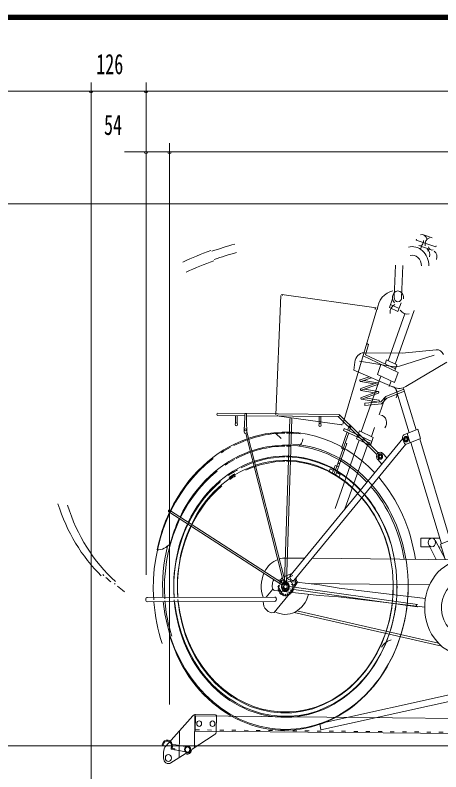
# Model space of a CAD drawing. Units: millimetres, scale not verified. Extents: x -5740 to 5856, y -4020 to 4020.
# Drawn here: x 2809 to 3791, y 2275 to 4020 of the extents above; entities that cross this region are included whole.
import ezdxf
from ezdxf.enums import TextEntityAlignment as Align

# ---------------------------------------------------------------- set-up
doc = ezdxf.new("R2010")
doc.units = ezdxf.units.MM
doc.header["$LTSCALE"] = 10
doc.linetypes.add('USER1', pattern=[3, 1, -2])
doc.linetypes.add('USER5', pattern=[25, 6, -5, 2, -5, 2, -5])
for name, color, linetype, lineweight in [('0-0_0', 7, 'Continuous', 18), ('0-3_2-03BODL', 2, 'Continuous', 18), ('0-9_2-F', 7, 'USER5', 9), ('0-A_F-F4PAPAER', 5, 'Continuous', 18), ('0-D_2ラック-9上ラック', 7, 'Continuous', 18), ('0-F_2ラック-F寸法', 3, 'Continuous', 18), ('1-1_2ラック-D上自転車１', 4, 'Continuous', 18)]:
    doc.layers.add(name, color=color, linetype=linetype, lineweight=lineweight)
doc.styles.add('ＭＳ ゴシック', font='')
doc.styles.get('ＭＳ ゴシック').set_extended_font_data('MS Gothic')

# ---------------------------------------------------------------- blocks, each defined once
blk = doc.blocks.new('ju')
at = {"layer": '1-1_2ラック-D上自転車１'}
for p, q in [((9610.36, 7468.48), (9521.05, 7460.52)), ((9521.05, 7460.52), (9420.48, 7461.36)), ((9604.76, 7455.72), (9513.78, 7430.93)), ((9396.07, 7439.66), (9393.72, 7421.58)), ((9494.45, 7429.73), (9409.05, 7441.95)), ((9530.72, 7383.51), (9638.13, 7439.54)), ((9393.72, 7421.58), (9499.44, 7381.63)), ((9410.78, 7398.99), (9434.19, 7406.29)), ((9440.25, 7403.99), (9411.92, 7395.16)), ((9411.06, 7395.1), (9447.06, 7389.63)), ((9455.36, 7392.22), (9412.25, 7378.77)), ((9413.38, 7374.95), (9456.5, 7388.39)), ((9456.21, 7392.28), (9420.22, 7397.75)), ((9448.52, 7369.42), (9412.53, 7374.88)), ((9456.82, 7372), (9413.71, 7358.56)), ((9414.85, 7354.74), (9457.96, 7368.18)), ((9421.69, 7377.54), (9457.25, 7372.13)), ((9538.84, 7276.98), (9503.37, 7380.38)), ((9524.6, 7378.88), (9557.28, 7283.6)), ((9414, 7354.67), (9458.58, 7347.9)), ((9459.15, 7351.86), (9423.15, 7357.32)), ((9107.08, 7316.46), (9036.25, 7317.05)), ((9036.29, 7322.05), (9353.82, 7319.41)), ((9082.66, 7316.66), (9082.52, 7299.11)), ((9087.4, 7299.07), (9087.54, 7316.62)), ((9106.88, 7291.41), (9107.1, 7318.96)), ((9111.99, 7318.92), (9111.77, 7291.37)), ((9353.78, 7314.41), (9111.97, 7316.42)), ((9302.35, 7297.28), (9302.49, 7314.83)), ((9307.37, 7314.79), (9307.23, 7297.24)), ((9454.32, 7226.61), (9352.9, 7314.42)), ((9355.38, 7318.82), (9457.48, 7230.43)), ((9105.89, 7288.97), (9105.81, 7278.97)), ((9112.61, 7279.43), (9212.89, 6933.71)), ((9112.73, 7288.91), (9112.65, 7278.91)), ((9561.89, 7285.26), (9525.01, 7272.01)), ((9569.17, 7264.03), (9561.89, 7285.26)), ((9209.15, 6932.57), (9109.68, 7275.47)), ((9522.55, 7264.08), (9225.44, 6946.46)), ((9522.02, 7265.63), (9526.07, 7253.84)), ((9526.17, 7259.45), (9526.22, 7265.07)), ((9530.91, 7256.59), (9526.17, 7259.45)), ((9526.22, 7265.07), (9531, 7267.85)), ((9535.7, 7259.37), (9530.91, 7256.59)), ((9531, 7267.85), (9535.75, 7265)), ((9532.3, 7250.78), (9569.17, 7264.03)), ((9541.51, 7254.09), (9534.23, 7275.32)), ((9535.75, 7265), (9535.7, 7259.37)), ((9566.87, 7263.2), (9647.12, 7029.22)), ((9236.03, 6936.09), (9530.16, 7250.53)), ((9624.08, 7020.94), (9543.82, 7254.92)), ((9458.35, 7219.48), (9458.4, 7225.11)), ((9458.4, 7225.11), (9463.18, 7227.88)), ((9463.18, 7227.88), (9467.92, 7225.03)), ((9467.92, 7225.03), (9467.88, 7219.4)), ((9469.91, 7229.49), (9480.5, 7219.12)), ((9456.37, 7215.02), (9466.95, 7204.65)), ((9463.09, 7216.63), (9458.35, 7219.48)), ((9467.88, 7219.4), (9463.09, 7216.63)), ((9204.13, 6926.51), (8907.76, 7094.81)), ((8909.65, 7098.31), (9206.02, 6930.01)), ((9569.49, 7014.09), (9569.65, 7034.09)), ((9569.65, 7034.09), (9619.71, 7033.68)), ((9609.9, 6984.8), (9590.45, 7018.8)), ((9634.36, 6984.58), (9607.17, 7029.15)), ((9593.25, 7013.9), (9569.49, 7014.09)), ((9616.59, 7013.7), (9623.99, 7013.64)), ((9264.13, 6987.82), (9214.43, 6988.26)), ((9688.3, 6984.11), (9284.26, 6987.65)), ((9232.2, 6953.69), (9209.6, 6945.07)), ((9180.35, 6931.77), (9179.37, 6921.82)), ((9208.03, 6936.43), (9191.74, 6938.12)), ((9205.93, 6943.67), (9199.94, 6937.27)), ((9212.23, 6936), (9304.68, 6926.4)), ((9239.58, 6933.16), (9242.79, 6943.31)), ((9277.12, 6929.26), (9592.87, 6926.5)), ((9180.7, 6916.7), (9163.43, 6898.24)), ((9302.22, 6901.53), (9185.92, 6913.6)), ((9304.68, 6926.4), (9355.05, 6918.66)), ((9355.05, 6918.66), (9581.88, 6895.12)), ((9185.83, 6898.29), (8851.75, 6897.55)), ((9184.08, 6862.48), (9227.83, 6909.25)), ((9353.07, 6898.76), (9302.22, 6901.53)), ((9579.91, 6875.22), (9353.07, 6898.76)), ((8851.79, 6887.55), (9185.87, 6888.29)), ((9624.65, 6784.8), (9236.76, 6862.62)), ((9244.31, 6866.2), (9616.36, 6791.56))]:
    blk.add_line(p, q, dxfattribs=at)
for points in [[(9422.83, 7340.12), (9422.47, 7345.11), (9464.77, 7348.32), (9477.91, 7360.88), (9524.97, 7377.79)], [(9526.59, 7373.07), (9480.49, 7356.51), (9466.85, 7343.47), (9422.83, 7340.12)], [(9649.43, 7030.05), (9621.77, 7020.12), (9633.96, 6984.59)]]:
    blk.add_lwpolyline(points, dxfattribs=at)
blk.add_lwpolyline([(9209.16, 6931.8), (9204.29, 6923.34), (9209.02, 6914.8), (9218.61, 6914.72), (9223.48, 6923.18), (9218.75, 6931.72)], close=True, dxfattribs=at)
for centre, major_axis, start_param, end_param in [((9612.06, 7448.55), (-0.01, 20), 5.1675937, 6.369694), ((9420.28, 7436.36), (-0.01, 25), 6.2747571, 7.7211982), ((9501.21, 7479.25), (-0.02, 50), 3.0023367, 3.4015304), ((9411.35, 7397.07), (0, 2), 0.2953195, 3.4369118), ((9455.93, 7390.3), (0, 2), 3.4369121, 6.5785048), ((9512.97, 7419.15), (-0.01, 40), 2.7876124, 3.6126871), ((9412.81, 7376.86), (0, 2), 0.2953195, 3.4369118), ((9457.4, 7370.09), (0, 2), 3.4369121, 6.5785048), ((9414.28, 7356.65), (0, 2), 0.2953195, 3.4369118), ((9458.86, 7349.88), (0, 2), 2.9938889, 6.1354815), ((9036.27, 7319.55), (0, 2.5), 6.2748114, 9.4164038), ((9109.54, 7318.94), (0, 2.5), 4.7040151, 7.8456075), ((9353.8, 7316.91), (0, 2.5), 3.1332188, 6.2748114), ((9213.88, 6923.26), (-0.11, 355.2), 5.5403662, 6.5658281), ((9109.23, 7278.94), (0, 3.5), 1.5623825, 4.7039752), ((9109.31, 7288.94), (0, 3.5), 0.7871891, 1.5623823), ((9109.31, 7288.94), (0, 3.5), 4.7039752, 5.4791684), ((9213.88, 6923.26), (-0.11, 355.2), 0.293904, 1.0583151), ((9213.88, 6923.26), (-0.1, 325.2), 5.5423156, 6.5653099), ((9526.63, 7267.29), (0, 5), 0.3373721, 1.9081682), ((9530.68, 7255.5), (0, 5), 1.9081684, 3.4789647), ((9213.88, 6923.26), (-0.1, 325.2), 0.2944249, 1.0577913), ((9213.88, 6923.26), (-0.09, 300.2), 5.5442371, 6.564798), ((9213.88, 6923.26), (-0.09, 290.2), 5.5450965, 6.5645666), ((9463.14, 7222.25), (0, 10.02), 5.5192252, 8.6608176), ((9213.88, 6923.26), (-0.09, 300.2), 0.2949373, 1.0572853), ((9213.88, 6923.26), (-0.09, 290.2), 0.295165, 1.0570538), ((9213.88, 6923.26), (-0.11, 355.2), 4.8875815, 5.4981333), ((9213.88, 6923.26), (-0.1, 325.2), 4.9047826, 5.4961862), ((9213.88, 6923.26), (-0.09, 290.2), 4.9294485, 5.4934022), ((9213.88, 6923.26), (-0.09, 300.2), 4.9218012, 5.4942653), ((9213.88, 6923.26), (-0.11, 355.2), 1.0695768, 1.3327696), ((8908.71, 7096.56), (0, 2), 5.7762413, 8.917834), ((9213.88, 6923.26), (-0.1, 325.2), 1.0700975, 1.2635865), ((9213.88, 6923.26), (-0.09, 300.2), 1.0706101, 1.6557322), ((9213.88, 6923.26), (-0.09, 290.2), 1.0708378, 1.6585993), ((8876.99, 7055.68), (-0.01, 48.78), 3.1330404, 3.9358596), ((9213.88, 6923.26), (-0.1, 330.2), 1.287103, 1.6481693), ((9687.38, 6874.12), (-0.03, 110), 3.7849415, 9.8689343), ((9213.88, 6923.26), (-0.02, 65), 0.3190487, 1.0331733), ((9213.88, 6923.26), (-0.02, 65), 6.274759, 6.540686), ((9213.88, 6923.26), (-0.02, 65), 1.0947216, 1.9658874), ((9235.2, 6946.05), (0, 10), 1.5295809, 3.2257051), ((9687.38, 6874.12), (-0.02, 65), 3.8645758, 9.7893068), ((9187.65, 6931.01), (0, 7.5), 0.4608898, 1.4694041), ((9213.88, 6923.26), (-0.09, 290.2), 4.6454993, 4.726134), ((9213.88, 6923.26), (-0.09, 300.2), 4.6443526, 4.7253835), ((9186.66, 6921.06), (0, 7.5), 1.4694044, 3.0402007), ((9213.88, 6923.26), (-0.1, 330.2), 4.641323, 4.7233979), ((8851.77, 6892.55), (0, 5), 0.0036863, 3.1452787), ((9185.85, 6893.29), (0, 5), 3.1452789, 6.2868716), ((9213.88, 6923.26), (-0.02, 65), 2.6904251, 4.4175218), ((9213.88, 6923.26), (-0.1, 330.2), 1.6785802, 4.3511729), ((9213.88, 6923.26), (-0.09, 300.2), 1.6892113, 4.3342685), ((9213.88, 6923.26), (-0.09, 290.2), 1.6932444, 4.3278407), ((9180.1, 6887.14), (-0.01, 25), 1.5272283, 3.3049517), ((9213.88, 6923.26), (-0.09, 290.2), 4.3453595, 4.5765677), ((9213.88, 6923.26), (-0.09, 300.2), 4.3511849, 4.5777182), ((9213.88, 6923.26), (-0.1, 330.2), 4.3665106, 4.5807446)]:
    blk.add_ellipse(centre, major_axis=major_axis, ratio=0.97706, start_param=start_param, end_param=end_param, dxfattribs=at)
for centre, major_axis in [((9084.94, 7296.64), (0, 3.5)), ((9304.77, 7294.81), (0, 3.5)), ((9109.27, 7283.94), (0, 2.5)), ((9530.96, 7262.22), (0, 6.37)), ((9530.96, 7262.22), (0, 3)), ((9463.14, 7222.25), (0, 6.37)), ((9463.14, 7222.25), (0, 3)), ((9598.88, 7023.85), (0, 10)), ((9213.88, 6923.26), (0, 10.5)), ((9213.88, 6923.26), (0, 5))]:
    blk.add_ellipse(centre, major_axis=major_axis, ratio=0.97706, dxfattribs=at)
blk = doc.blocks.new('akyg')
at = {"layer": '0-D_2ラック-9上ラック'}
for p, q in [((10727.37, 6883.01), (9303.99, 6606.43)), ((10730.23, 6868.29), (9306.85, 6591.7)), ((8977.47, 6624.02), (8977.18, 6589.02)), ((8977.47, 6624.02), (10689.41, 6609.77)), ((9303.99, 6606.43), (9306.85, 6591.7)), ((8977.18, 6589.02), (10727.12, 6574.45)), ((8890.68, 6557.28), (8892.16, 6557.05)), ((8914.37, 6553.49), (8913.73, 6549.54)), ((8955.88, 6540.76), (8915.39, 6547.25)), ((8955.32, 6553), (8916.4, 6559.24)), ((8916.84, 6553.09), (8916.6, 6551.61)), ((8922.7, 6548.61), (8918.26, 6549.32)), ((8923.53, 6547.46), (8923.45, 6546.97))]:
    blk.add_line(p, q, dxfattribs=at)
at = {"layer": '0-D_2ラック-9上ラック', "color": 3}
for p, q in [((8899.75, 6554.77), (8970.54, 6624.39)), ((8975.59, 6627.07), (8974.95, 6550.84)), ((9030.5, 6626.82), (8977.64, 6627.26)), ((9032.18, 6588.99), (9032.48, 6624.81)), ((8935.27, 6589.71), (8934.76, 6528.08)), ((9027.11, 6580.37), (8968.7, 6547.29)), ((8893.66, 6527.21), (8893.77, 6540.68)), ((8950.2, 6536.82), (8913.07, 6515.79))]:
    blk.add_line(p, q, dxfattribs=at)
at = {"layer": '0-D_2ラック-9上ラック', "linetype": 'USER1'}
for p, q in [((8977.2, 6592.02), (10727.14, 6577.45)), ((8957.77, 6552.61), (8955.32, 6553))]:
    blk.add_line(p, q, dxfattribs=at)
at = {"layer": '0-D_2ラック-9上ラック', "color": 3}
for centre, radius in [((8987.32, 6606.43), 6.5), ((9022.32, 6606.14), 6.5), ((8956.83, 6546.68), 8), ((8906.66, 6527.1), 8)]:
    blk.add_circle(centre, radius, dxfattribs=at)
at = {"layer": '0-D_2ラック-9上ラック'}
blk.add_circle((8956.83, 6546.68), 6, dxfattribs=at)
at = {"layer": '0-D_2ラック-9上ラック', "color": 3}
for centre, radius, start, end in [((8977.56, 6617.26), 10, 89.52317, 134.52317), ((9030.48, 6624.82), 2, 359.52317, 89.52317), ((9022.18, 6589.07), 10, 299.52317, 359.52317), ((8913.77, 6540.51), 20, 134.52317, 179.52317), ((8956.83, 6546.68), 10.5, 247.57217, 351.47417), ((8970.18, 6544.68), 3, 119.52317, 171.47417), ((8906.66, 6527.1), 13, 179.52317, 299.52317), ((8951.68, 6534.21), 3, 67.57217, 119.52317)]:
    blk.add_arc(centre, radius, start, end, dxfattribs=at)
at = {"layer": '0-D_2ラック-9上ラック'}
for centre, radius, start, end in [((8903.51, 6555.23), 13.5, 350.89625, 168.69225), ((8903.51, 6555.23), 11, 350.89625, 168.40425), ((8890.76, 6557.78), 0.5, 168.69225, 260.89625), ((8892.24, 6557.54), 0.5, 260.89625, 348.40425), ((8915.71, 6549.22), 2, 170.89625, 260.89625), ((8918.57, 6551.3), 2, 170.89625, 260.89625), ((8922.46, 6547.13), 1, 260.89625, 350.89625), ((8922.54, 6547.62), 1, 350.89625, 80.89625)]:
    blk.add_arc(centre, radius, start, end, dxfattribs=at)
blk = doc.blocks.new('jurr')
at = {"layer": '1-1_2ラック-D上自転車１', "color": 7}
for p, q in [((13651.64, 9353.48), (13675.19, 9346.83)), ((13672.75, 9318.99), (13639.78, 9328.3)), ((13646.85, 9326.31), (13645.56, 9321.55)), ((13664.4, 9316.23), (13665.68, 9320.99)), ((13577.68, 9208.37), (13579.56, 9282.08)), ((13599.09, 9281.56), (13597.21, 9207.85)), ((13272.16, 8932.79), (13279.57, 9207.84)), ((13530.92, 9182.99), (13282.27, 9210.26)), ((13565.41, 9184.71), (13573.13, 9204.93)), ((13588.16, 9175.62), (13595.88, 9195.84)), ((13532.98, 9179.73), (13448.73, 8913.86)), ((13588.16, 9175.62), (13565.41, 9184.71)), ((13590.82, 9182.6), (13568.07, 9191.7)), ((13583.08, 9054.35), (13630.45, 9178.46)), ((13606.56, 9170.85), (13564.88, 9061.63)), ((13537.01, 9029.83), (13545.9, 9053.11)), ((13546.11, 9026.19), (13496.88, 8897.2)), ((13568.65, 9002.78), (13573.41, 9015.27)), ((13543.3, 8936.37), (13558.66, 8976.62)), ((13446.15, 8912.14), (13274.35, 8930.24)), ((13308.79, 8923.88), (13302.27, 8546.17)), ((13307.16, 8546.09), (13313.67, 8923.8)), ((13524.18, 8886.29), (13532.1, 8907.02)), ((13286.9, 8878.15), (13272.42, 8889.61)), ((13464.25, 8894.14), (13427.22, 8797.13)), ((13445.48, 8858.7), (13459.7, 8895.96)), ((13492.05, 8877.66), (13431.51, 8719.03)), ((13456.71, 8716.36), (13514.8, 8868.57)), ((13445.48, 8858.7), (13454.58, 8855.06)), ((13442.14, 8822.46), (13437.59, 8824.28)), ((13308.78, 8556.94), (13323.9, 8562.71)), ((13284.7, 8538.18), (13299.84, 8516.08)), ((13314.19, 8532.38), (13651.84, 8495.86)), ((13652.35, 8500.83), (13314.7, 8537.35)), ((13329.57, 8537.49), (13336.85, 8549.58)), ((13325.64, 8531.14), (13323.23, 8530.1))]:
    blk.add_line(p, q, dxfattribs=at)
for points in [[(13685.42, 9328.38), (13684.76, 9325.97), (13632.96, 9340.6), (13633.61, 9343.02)], [(13584.08, 9043.22), (13504.89, 9074.88), (13512.44, 9098.7), (13507.88, 9100.52)], [(13498.82, 9071.93), (13591.4, 9034.92), (13582.51, 9011.64), (13537.01, 9029.83)], [(13556.78, 9054.13), (13560.33, 9063.45), (13587.63, 9052.53), (13582.3, 9038.56)], [(13523.4, 8870.49), (13450.59, 8899.6), (13452.37, 8904.26), (13525.18, 8875.15)], [(13466.03, 8898.8), (13469.58, 8908.11), (13465.03, 8909.93), (13461.47, 8900.62)], [(13431.64, 8794.96), (13459.91, 8869.04), (13455.36, 8870.86)], [(13422.81, 8799.3), (13430.17, 8818.59), (13439.39, 8815.27)], [(13425.48, 8806.31), (13416.65, 8810.65), (13413.97, 8803.65), (13440.47, 8790.61)], [(13440.47, 8790.61), (13443.14, 8797.62), (13434.31, 8801.96)]]:
    blk.add_lwpolyline(points, dxfattribs=at)
for points in [[(13521.63, 8865.84), (13485.22, 8880.39), (13492.33, 8899.02), (13528.74, 8884.47)], [(13312.88, 8531.09), (13312.8, 8540.91), (13304.46, 8545.75), (13296.19, 8540.77), (13296.27, 8530.96), (13304.61, 8526.12)]]:
    blk.add_lwpolyline(points, close=True, dxfattribs=at)
for centre, major_axis, ratio, start_param, end_param in [((13647.74, 9339.02), (0, 15), 0.97706, 4.9813714, 6.5521677), ((13642.38, 9337.94), (0, 10), 0.97706, 3.4105524, 4.9813487), ((13671.29, 9332.37), (0, 15), 0.97706, 0.2689824, 1.8397784), ((13395.03, 8354.98), (0.3, 1000), 0.97706, 0.2470742, 0.3104784), ((13623.51, 9280.91), (0.01, 45), 0.97706, 4.7381414, 6.530252), ((13653.82, 9307.89), (0, 16.07), 0.97706, 4.3797697, 5.7291479), ((13675.35, 9328.63), (0, 10), 0.97706, 1.8397561, 3.4105524), ((13395.03, 8354.98), (0.3, 1002.5), 0.97706, 0.3131501, 0.3924873), ((13395.03, 8354.98), (0.3, 980), 0.97706, 0.2470739, 0.3097852), ((13623.51, 9280.91), (0.01, 25), 0.97706, 4.7381478, 6.5302584), ((13672.65, 9302.56), (0, 16.07), 0.97706, 4.3820392, 5.7291479), ((13395.03, 8354.98), (0.3, 977.5), 0.97706, 0.3121413, 0.3924873), ((13581.83, 9173.58), (0.02, 50), 0.97706, 0.1646877, 1.4727104), ((13587.45, 9208.11), (0, 15), 0.97706, 4.4987906, 8.8117542), ((13282.01, 9207.77), (0, 2.5), 0.97706, 4.7396754, 6.389688), ((13587.45, 9208.11), (0, 10), 0.97706, 1.5965416, 4.7381342), ((13530.66, 9180.5), (0, 2.5), 0.97706, 0.1065027, 1.8841201), ((13587.15, 9173.11), (0.01, 20), 0.97706, 0.374646, 1.6838927), ((13612.27, 9195.15), (0.01, 25), 0.97706, 2.3015147, 3.3768695), ((13573.16, 8985.9), (0.01, 17.5), 0.97706, 4.15316, 6.0158052), ((13545.63, 8918.53), (0.01, 18), 0.97706, 4.0188882, 6.1500328), ((13274.6, 8932.72), (0, 2.5), 0.97706, 3.2438761, 4.739633), ((13311.23, 8923.84), (0, 2.5), 0.97706, 4.7298159, 7.8714083), ((13446.41, 8914.63), (0, 2.5), 0.97706, 1.8840572, 3.2438761), ((13304.54, 8535.93), (0.11, 355.2), 0.97706, 0.0243886, 0.4197447), ((13304.54, 8535.93), (0.11, 355.2), 0.97706, 6.1901975, 6.2934973), ((13304.54, 8535.93), (0.1, 330.2), 0.97706, 1.9393887, 6.2453577), ((13315.58, 8884.3), (0.01, 30), 0.97706, 3.8248574, 4.5057593), ((13304.54, 8535.93), (0.11, 355.2), 0.97706, 0.4479527, 0.5259071), ((13304.54, 8535.93), (0.1, 325.2), 0.97706, 0.0250395, 0.4395499), ((13304.54, 8535.93), (0.1, 325.2), 0.97706, 6.2593832, 6.2928493), ((13304.54, 8535.93), (0.11, 355.2), 0.97706, 0.5975906, 1.6687486), ((13304.54, 8535.93), (0.09, 300.2), 0.97706, 1.6841167, 6.2922093), ((13304.54, 8535.93), (0.09, 300.2), 0.97706, 0.02568, 0.4284879), ((13304.54, 8535.93), (0.09, 290.2), 0.97706, 1.6844019, 6.2919207), ((13304.54, 8535.93), (0.1, 325.2), 0.97706, 0.4549688, 0.5402285), ((13304.54, 8535.93), (0.09, 290.2), 0.97706, 0.0259649, 0.3959422), ((13304.54, 8535.93), (0.1, 325.2), 0.97706, 0.6188088, 1.6681007), ((13304.54, 8535.93), (0.09, 300.2), 0.97706, 0.4618898, 0.5543827), ((13304.54, 8535.93), (0.09, 295.2), 0.97706, 0.4974909, 0.557505), ((13304.54, 8535.93), (0.09, 300.2), 0.97706, 0.6398406, 1.6674607), ((13304.54, 8535.93), (0.09, 290.2), 0.97706, 0.4996627, 0.5607373), ((13304.54, 8535.93), (0.09, 290.2), 0.97706, 0.649305, 1.6671718), ((13067.47, 8864.56), (0.12, 400), 0.97706, 1.9428761, 2.4576204), ((13092.68, 8861.89), (0.12, 400), 0.97706, 1.9428761, 2.4977768), ((13067.47, 8864.56), (0.12, 395), 0.97706, 2.4610186, 2.4706888), ((13067.47, 8864.56), (0.12, 395), 0.97706, 2.4869695, 2.5308956), ((13304.54, 8535.93), (0.01, 20), 0.97706, 1.8011, 6.1751927), ((13293.44, 8549.25), (0, 1), 0.97706, 6.2831853, 12.5663706), ((13323.56, 8551.19), (0, 10), 0.97706, 2.7629702, 5.0450622), ((13092.68, 8861.89), (0.12, 405), 0.97706, 2.4994663, 2.505814), ((13287.68, 8538.83), (0, 1), 0.97706, 6.2831853, 12.5663706), ((13289.66, 8544.56), (0, 1), 0.97706, 6.2831853, 12.5663706), ((13308.08, 8538.48), (0.01, 20), 0.97706, 3.3857142, 4.8332871), ((13092.68, 8861.89), (0.12, 405), 0.97706, 2.5242955, 2.5798443), ((13298.82, 8519.44), (0, 1), 0.97706, 6.2831853, 12.5663706), ((13304.68, 8518.43), (0, 1), 0.97706, 6.2831853, 12.5663706), ((13319.41, 8527.31), (0, 1), 0.97706, 6.2831853, 12.5663706), ((13304.54, 8535.93), (0.1, 325.2), 0.97706, 1.6834762, 1.9409684), ((13652.1, 8498.34), (0, 2.5), 0.977059, 0.1050874, 3.2466798), ((13304.54, 8535.93), (0.11, 355.2), 0.97706, 1.6828256, 1.96047), ((13592.81, 8379.02), (0.01, 40), 0.97706, 0.2034178, 0.9917619)]:
    blk.add_ellipse(centre, major_axis=major_axis, ratio=ratio, start_param=start_param, end_param=end_param, dxfattribs=at)
for centre, major_axis in [((13298.56, 8552.33), (0, 1)), ((13287.72, 8532.75), (0, 1)), ((13304.54, 8535.93), (0, 10.5)), ((13304.54, 8535.93), (0, 5)), ((13289.8, 8527.06), (0, 1)), ((13293.65, 8522.44), (0, 1)), ((13310.52, 8519.54), (0, 1)), ((13315.63, 8522.62), (0, 1))]:
    blk.add_ellipse(centre, major_axis=major_axis, ratio=0.97706, dxfattribs=at)

msp = doc.modelspace()

# ---------------------------------------------------------------- linework, layer by layer
at = {"layer": '0-3_2-03BODL', "color": 7}
msp.add_line((4949.69, 3585.02), (1483.71, 3585.02), dxfattribs=at)
at = {"layer": '0-9_2-F', "color": 3, "linetype": 'Continuous', "lineweight": 18}
msp.add_line((2306.67, 2335.02), (4731.95, 2335.02), dxfattribs=at)
at = {"layer": '0-A_F-F4PAPAER'}
for points in [[(5739.9, 4020.13), (-5740.1, 4020.13), (-5740.1, -4019.87), (5739.9, -4019.87)], [(5738.9, 4019.13), (5738.9, -4018.87), (-5739.1, -4018.87), (-5739.1, 4019.13)], [(5737.9, 4018.13), (5737.9, -4017.87), (-5738.1, -4017.87), (-5738.1, 4018.13)], [(5736.9, 4017.13), (5736.9, -4016.87), (-5737.1, -4016.87), (-5737.1, 4017.13)], [(5735.9, 4016.13), (5735.9, -4015.87), (-5736.1, -4015.87), (-5736.1, 4016.13)], [(5734.9, 4015.13), (5734.9, -4014.87), (-5735.1, -4014.87), (-5735.1, 4015.13)], [(5733.9, 4014.13), (5733.9, -4013.87), (-5734.1, -4013.87), (-5734.1, 4014.13)], [(5732.9, 4013.13), (5732.9, -4012.87), (-5733.1, -4012.87), (-5733.1, 4013.13)], [(5731.9, 4012.13), (5731.9, -4011.87), (-5732.1, -4011.87), (-5732.1, 4012.13)], [(5730.9, 4011.13), (5730.9, -4010.87), (-5731.1, -4010.87), (-5731.1, 4011.13)], [(5729.9, 4010.13), (5729.9, -4009.87), (-5730.1, -4009.87), (-5730.1, 4010.13)]]:
    msp.add_lwpolyline(points, close=True, dxfattribs=at)
at = {"layer": '0-F_2ラック-F寸法'}
for p, q in [((2983.71, 3865.02), (2983.71, 1418.07)), ((3110.71, 3865.02), (3110.71, 2729.93)), ((3020.71, 3845.02), (1479.71, 3845.02)), ((4949.69, 3845.02), (2915.71, 3845.02)), ((2987.71, 3845.02), (2979.71, 3845.02)), ((3114.71, 3845.02), (3106.71, 3845.02)), ((3164.69, 3725.02), (3164.69, 2430.38)), ((4899.69, 3705.02), (3060.71, 3705.02)), ((3114.71, 3705.02), (3106.71, 3705.02)), ((3168.69, 3705.02), (3160.69, 3705.02))]:
    msp.add_line(p, q, dxfattribs=at)
for centre in [(2983.71, 3845.02), (3110.71, 3845.02), (3110.71, 3705.02), (3164.69, 3705.02)]:
    msp.add_arc(centre, 4, 180, 0, dxfattribs=at)

# ---------------------------------------------------------------- block references
at = {"layer": '0-0_0', "xscale": 0.878, "rotation": 359.04}
msp.add_blockref('jurr', (-8390.63, -5637.73), dxfattribs=at)
at = {"layer": '0-0_0', "xscale": 0.878}
for name in ['ju', 'akyg']:
    msp.add_blockref(name, (-4657.64, -4219.87), dxfattribs=at)

# ---------------------------------------------------------------- texts
at = {"layer": '0-F_2ラック-F寸法', "color": 7, "style": 'ＭＳ ゴシック', "width": 0.65}
for s, p in [('126', (2995.91, 3869.82)), ('54', (3013.74, 3729.82))]:
    msp.add_text(s, height=46.89, dxfattribs=at).set_placement(p, align=Align.BOTTOM_LEFT)

doc.saveas('drawing.dxf')
